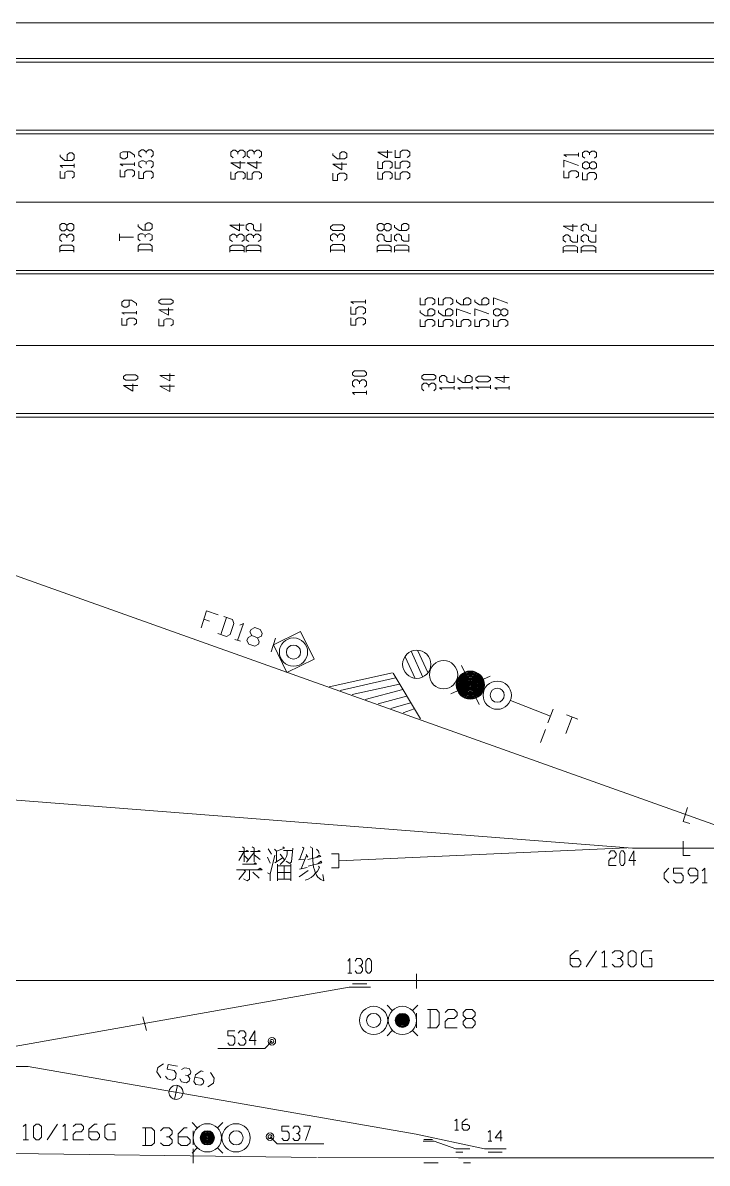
# Model space of a CAD drawing. Header units: millimetres. Extents: x 18 to 1853, y 466 to 763.
# Drawn here: x 1130.8 to 1226.2, y 604.2 to 763.2 of the extents above; entities that cross this region are included whole.
import ezdxf

# ---------------------------------------------------------------- set-up
doc = ezdxf.new("R2010")
doc.units = ezdxf.units.MM
doc.header["$MEASUREMENT"] = 0
doc.layers.add('1', color=7, linetype='Continuous')

msp = doc.modelspace()

# ---------------------------------------------------------------- linework, layer by layer
at = {"color": 255, "linetype": 'Continuous', "lineweight": 0}
msp.add_line((1852.6, 763.16), (18.35, 763.16), dxfattribs=at)
for points in [[(1136.99, 743.98), (1136.99, 744.76), (1137.31, 745.02), (1137.67, 745.02), (1137.98, 744.76), (1137.98, 744.24), (1137.67, 743.98), (1136.68, 743.98), (1136.01, 744.5), (1136.01, 744.76)], [(1146.4, 744.45), (1146.4, 744.71), (1145.72, 745.18), (1144.74, 745.18), (1144.37, 744.97), (1144.37, 744.45), (1144.74, 744.19), (1145.05, 744.19), (1145.41, 744.45), (1145.41, 745.18)], [(1147.34, 744.45), (1146.97, 744.71), (1146.97, 745.18), (1147.34, 745.44), (1147.65, 745.44), (1148.01, 745.18), (1148.01, 744.97)], [(1148.01, 745.18), (1148.32, 745.44), (1148.69, 745.44), (1149, 745.18), (1149, 744.71), (1148.69, 744.45)], [(1160.12, 744.34), (1159.81, 744.6), (1159.81, 745.12), (1160.12, 745.38), (1160.43, 745.38), (1160.8, 745.12), (1160.8, 744.86)], [(1160.8, 745.12), (1161.11, 745.38), (1161.47, 745.38), (1161.78, 745.12), (1161.78, 744.6), (1161.47, 744.34)], [(1162.41, 744.34), (1162.1, 744.6), (1162.1, 745.12), (1162.41, 745.38), (1162.77, 745.38), (1163.08, 745.12), (1163.08, 744.86)], [(1163.08, 745.12), (1163.45, 745.38), (1163.76, 745.38), (1164.07, 745.12), (1164.07, 744.6), (1163.76, 744.34)], [(1174.98, 744.19), (1174.98, 744.92), (1175.3, 745.18), (1175.66, 745.18), (1175.97, 744.92), (1175.97, 744.45), (1175.66, 744.19), (1174.67, 744.19), (1174, 744.71), (1174, 744.92)], [(1181.64, 745.38), (1181.64, 744.34), (1180.29, 745.12), (1182.31, 745.12)], [(1184.39, 744.4), (1184.76, 744.66), (1184.76, 745.12), (1184.39, 745.38), (1183.72, 745.38), (1183.4, 745.12), (1183.4, 744.4), (1182.73, 744.4), (1182.73, 745.38)], [(1206.58, 744.5), (1206.22, 744.76), (1208.25, 744.76)], [(1208.25, 744.5), (1208.25, 745.02)], [(1209.13, 744.29), (1208.82, 744.5), (1208.82, 745.02), (1209.13, 745.28), (1209.49, 745.28), (1209.81, 745.02), (1209.81, 744.76)], [(1209.81, 745.02), (1210.12, 745.28), (1210.48, 745.28), (1210.79, 745.02), (1210.79, 744.5), (1210.48, 744.29)], [(1136.32, 742.99), (1136.01, 743.25), (1137.98, 743.25)], [(1137.67, 741.49), (1137.98, 741.75), (1137.98, 742.27), (1137.67, 742.47), (1136.99, 742.47), (1136.68, 742.27), (1136.68, 741.49), (1136.01, 741.49), (1136.01, 742.47)], [(1137.98, 742.99), (1137.98, 743.51)], [(1144.74, 743.2), (1144.37, 743.46), (1146.4, 743.46)], [(1146.09, 741.69), (1146.4, 741.95), (1146.4, 742.42), (1146.09, 742.68), (1145.41, 742.68), (1145.05, 742.42), (1145.05, 741.69), (1144.37, 741.69), (1144.37, 742.68)], [(1146.4, 743.2), (1146.4, 743.67)], [(1147.34, 742.94), (1146.97, 743.2), (1146.97, 743.72), (1147.34, 743.93), (1147.65, 743.93), (1148.01, 743.72), (1148.01, 743.46)], [(1148.69, 741.43), (1149, 741.69), (1149, 742.21), (1148.69, 742.47), (1148.01, 742.47), (1147.65, 742.21), (1147.65, 741.43), (1146.97, 741.43), (1146.97, 742.47)], [(1148.01, 743.72), (1148.32, 743.93), (1148.69, 743.93), (1149, 743.72), (1149, 743.2), (1148.69, 742.94)], [(1161.11, 743.88), (1161.11, 742.84), (1159.81, 743.62), (1161.78, 743.62)], [(1163.45, 743.88), (1163.45, 742.84), (1162.1, 743.62), (1164.07, 743.62)], [(1175.3, 743.67), (1175.3, 742.68), (1174, 743.46), (1175.97, 743.46)], [(1181.95, 742.84), (1182.31, 743.1), (1182.31, 743.62), (1181.95, 743.88), (1181.27, 743.88), (1180.96, 743.62), (1180.96, 742.84), (1180.29, 742.84), (1180.29, 743.88)], [(1184.39, 742.89), (1184.76, 743.15), (1184.76, 743.62), (1184.39, 743.88), (1183.72, 743.88), (1183.4, 743.62), (1183.4, 742.89), (1182.73, 742.89), (1182.73, 743.88)], [(1206.22, 743.04), (1206.22, 744.03), (1208.25, 743.25)], [(1207.88, 741.54), (1208.25, 741.8), (1208.25, 742.27), (1207.88, 742.53), (1207.26, 742.53), (1206.9, 742.27), (1206.9, 741.54), (1206.22, 741.54), (1206.22, 742.53)], [(1210.79, 743.04), (1210.48, 742.79), (1210.12, 742.79), (1209.81, 743.04), (1209.81, 743.51), (1209.49, 743.77), (1209.13, 743.77), (1208.82, 743.51), (1208.82, 743.04), (1209.13, 742.79), (1209.49, 742.79), (1209.81, 743.04)], [(1209.81, 743.51), (1210.12, 743.77), (1210.48, 743.77), (1210.79, 743.51), (1210.79, 743.04)], [(1161.47, 741.38), (1161.78, 741.59), (1161.78, 742.11), (1161.47, 742.37), (1160.8, 742.37), (1160.43, 742.11), (1160.43, 741.38), (1159.81, 741.38), (1159.81, 742.37)], [(1163.76, 741.38), (1164.07, 741.59), (1164.07, 742.11), (1163.76, 742.37), (1163.08, 742.37), (1162.77, 742.11), (1162.77, 741.38), (1162.1, 741.38), (1162.1, 742.37)], [(1175.66, 741.17), (1175.97, 741.43), (1175.97, 741.95), (1175.66, 742.21), (1174.98, 742.21), (1174.67, 741.95), (1174.67, 741.17), (1174, 741.17), (1174, 742.21)], [(1181.95, 741.38), (1182.31, 741.59), (1182.31, 742.11), (1181.95, 742.37), (1181.27, 742.37), (1180.96, 742.11), (1180.96, 741.38), (1180.29, 741.38), (1180.29, 742.37)], [(1184.39, 741.38), (1184.76, 741.64), (1184.76, 742.11), (1184.39, 742.37), (1183.72, 742.37), (1183.4, 742.11), (1183.4, 741.38), (1182.73, 741.38), (1182.73, 742.37)], [(1210.48, 741.28), (1210.79, 741.54), (1210.79, 742.01), (1210.48, 742.27), (1209.81, 742.27), (1209.49, 742.01), (1209.49, 741.28), (1208.82, 741.28), (1208.82, 742.27)], [(65.33, 738.16), (1837.58, 738.16), (65.33, 738.16)], [(1137.93, 734.42), (1137.62, 734.16), (1137.31, 734.16), (1136.94, 734.42), (1136.94, 734.94), (1136.63, 735.2), (1136.27, 735.2), (1135.95, 734.94), (1135.95, 734.42), (1136.27, 734.16), (1136.63, 734.16), (1136.94, 734.42)], [(1136.94, 734.94), (1137.31, 735.2), (1137.62, 735.2), (1137.93, 734.94), (1137.93, 734.42)], [(1147.86, 734.26), (1147.86, 735.04), (1148.22, 735.25), (1148.53, 735.25), (1148.84, 735.04), (1148.84, 734.52), (1148.53, 734.26), (1147.54, 734.26), (1146.87, 734.78), (1146.87, 735.04)], [(1161, 735.2), (1161, 734.16), (1159.65, 734.94), (1161.68, 734.94)], [(1162.3, 734.16), (1161.94, 734.42), (1161.94, 734.94), (1162.3, 735.2), (1162.62, 735.2), (1162.98, 734.94), (1162.98, 734.42), (1163.29, 734.16), (1163.97, 734.16), (1163.97, 735.2)], [(1175.66, 734.47), (1175.35, 734.21), (1174, 734.21), (1173.69, 734.47), (1173.69, 734.73), (1174, 734.99), (1175.35, 734.99), (1175.66, 734.73), (1175.66, 734.47)], [(1182.16, 734.42), (1181.85, 734.16), (1181.48, 734.16), (1181.17, 734.42), (1181.17, 734.94), (1180.86, 735.2), (1180.49, 735.2), (1180.18, 734.94), (1180.18, 734.42), (1180.49, 734.16), (1180.86, 734.16), (1181.17, 734.42)], [(1181.17, 734.94), (1181.48, 735.2), (1181.85, 735.2), (1182.16, 734.94), (1182.16, 734.42)], [(1183.61, 734.21), (1183.61, 734.94), (1183.92, 735.2), (1184.29, 735.2), (1184.6, 734.94), (1184.6, 734.47), (1184.29, 734.21), (1183.25, 734.21), (1182.62, 734.68), (1182.62, 734.94)], [(1207.47, 735.09), (1207.47, 734.11), (1206.12, 734.83), (1208.14, 734.83)], [(1209.03, 734.11), (1208.66, 734.31), (1208.66, 734.83), (1209.03, 735.09), (1209.34, 735.09), (1209.65, 734.83), (1209.65, 734.31), (1210.01, 734.11), (1210.69, 734.11), (1210.69, 735.09)], [(1136.27, 732.65), (1135.95, 732.91), (1135.95, 733.43), (1136.27, 733.69), (1136.63, 733.69), (1136.94, 733.43), (1136.94, 733.17)], [(1136.94, 733.43), (1137.31, 733.69), (1137.62, 733.69), (1137.93, 733.43), (1137.93, 732.91), (1137.62, 732.65)], [(1144.27, 732.75), (1144.27, 733.74)], [(1144.27, 733.27), (1146.24, 733.27)], [(1147.18, 732.75), (1146.87, 733.01), (1146.87, 733.53), (1147.18, 733.74), (1147.54, 733.74), (1147.86, 733.53), (1147.86, 733.27)], [(1147.86, 733.53), (1148.22, 733.74), (1148.53, 733.74), (1148.84, 733.53), (1148.84, 733.01), (1148.53, 732.75)], [(1160.02, 732.65), (1159.65, 732.91), (1159.65, 733.43), (1160.02, 733.69), (1160.33, 733.69), (1160.64, 733.43), (1160.64, 733.17)], [(1160.64, 733.43), (1161, 733.69), (1161.32, 733.69), (1161.68, 733.43), (1161.68, 732.91), (1161.32, 732.65)], [(1162.3, 732.65), (1161.94, 732.91), (1161.94, 733.43), (1162.3, 733.69), (1162.62, 733.69), (1162.98, 733.43), (1162.98, 733.17)], [(1162.98, 733.43), (1163.29, 733.69), (1163.6, 733.69), (1163.97, 733.43), (1163.97, 732.91), (1163.6, 732.65)], [(1174, 732.7), (1173.69, 732.96), (1173.69, 733.48), (1174, 733.74), (1174.31, 733.74), (1174.67, 733.48), (1174.67, 733.22)], [(1174.67, 733.48), (1174.98, 733.74), (1175.35, 733.74), (1175.66, 733.48), (1175.66, 732.96), (1175.35, 732.7)], [(1180.49, 732.65), (1180.18, 732.91), (1180.18, 733.43), (1180.49, 733.69), (1180.86, 733.69), (1181.17, 733.43), (1181.17, 732.91), (1181.48, 732.65), (1182.16, 732.65), (1182.16, 733.69)], [(1182.94, 732.7), (1182.62, 732.96), (1182.62, 733.43), (1182.94, 733.69), (1183.25, 733.69), (1183.61, 733.43), (1183.61, 732.96), (1183.92, 732.7), (1184.6, 732.7), (1184.6, 733.69)], [(1206.48, 732.6), (1206.12, 732.86), (1206.12, 733.33), (1206.48, 733.59), (1206.79, 733.59), (1207.1, 733.33), (1207.1, 732.86), (1207.47, 732.6), (1208.14, 732.6), (1208.14, 733.59)], [(1209.03, 732.6), (1208.66, 732.86), (1208.66, 733.33), (1209.03, 733.59), (1209.34, 733.59), (1209.65, 733.33), (1209.65, 732.86), (1210.01, 732.6), (1210.69, 732.6), (1210.69, 733.59)], [(1137.93, 731.2), (1137.93, 731.92), (1137.62, 732.18), (1136.27, 732.18), (1135.95, 731.92), (1135.95, 731.2)], [(1135.95, 731.4), (1137.93, 731.4)], [(1148.84, 731.25), (1148.84, 732.03), (1148.53, 732.29), (1147.18, 732.29), (1146.87, 732.03), (1146.87, 731.25)], [(1146.87, 731.51), (1148.84, 731.51)], [(1161.68, 731.2), (1161.68, 731.92), (1161.32, 732.18), (1160.02, 732.18), (1159.65, 731.92), (1159.65, 731.2)], [(1159.65, 731.4), (1161.68, 731.4)], [(1163.97, 731.2), (1163.97, 731.92), (1163.6, 732.18), (1162.3, 732.18), (1161.94, 731.92), (1161.94, 731.2)], [(1161.94, 731.4), (1163.97, 731.4)], [(1175.66, 731.2), (1175.66, 731.97), (1175.35, 732.23), (1174, 732.23), (1173.69, 731.97), (1173.69, 731.2)], [(1173.69, 731.46), (1175.66, 731.46)], [(1182.16, 731.2), (1182.16, 731.92), (1181.85, 732.18), (1180.49, 732.18), (1180.18, 731.92), (1180.18, 731.2)], [(1180.18, 731.4), (1182.16, 731.4)], [(1184.6, 731.2), (1184.6, 731.97), (1184.29, 732.18), (1182.94, 732.18), (1182.62, 731.97), (1182.62, 731.2)], [(1182.62, 731.46), (1184.6, 731.46)], [(1208.14, 731.09), (1208.14, 731.87), (1207.78, 732.08), (1206.48, 732.08), (1206.12, 731.87), (1206.12, 731.09)], [(1206.12, 731.35), (1208.14, 731.35)], [(1210.69, 731.09), (1210.69, 731.82), (1210.33, 732.08), (1209.03, 732.08), (1208.66, 731.82), (1208.66, 731.09)], [(1208.66, 731.35), (1210.69, 731.35)], [(1146.66, 723.76), (1146.66, 724.02), (1145.98, 724.49), (1144.95, 724.49), (1144.63, 724.23), (1144.63, 723.76), (1144.95, 723.5), (1145.31, 723.5), (1145.62, 723.76), (1145.62, 724.49)], [(1151.75, 724.18), (1151.44, 723.92), (1150.09, 723.92), (1149.78, 724.18), (1149.78, 724.39), (1150.09, 724.65), (1151.44, 724.65), (1151.75, 724.39), (1151.75, 724.18)], [(1151.13, 723.4), (1151.13, 722.41), (1149.78, 723.14), (1151.75, 723.14)], [(1176.91, 724.02), (1176.54, 724.28), (1178.57, 724.28)], [(1178.21, 722.52), (1178.57, 722.78), (1178.57, 723.3), (1178.21, 723.56), (1177.58, 723.56), (1177.22, 723.3), (1177.22, 722.52), (1176.54, 722.52), (1176.54, 723.56)], [(1178.57, 724.02), (1178.57, 724.54)], [(1187.87, 723.82), (1188.24, 724.08), (1188.24, 724.54), (1187.87, 724.8), (1187.25, 724.8), (1186.89, 724.54), (1186.89, 723.82), (1186.21, 723.82), (1186.21, 724.8)], [(1190.42, 723.82), (1190.73, 724.08), (1190.73, 724.54), (1190.42, 724.8), (1189.75, 724.8), (1189.38, 724.54), (1189.38, 723.82), (1188.76, 723.82), (1188.76, 724.8)], [(1192.24, 723.82), (1192.24, 724.54), (1192.6, 724.8), (1192.92, 724.8), (1193.28, 724.54), (1193.28, 724.08), (1192.92, 723.82), (1191.93, 723.82), (1191.25, 724.28), (1191.25, 724.54)], [(1194.79, 723.82), (1194.79, 724.54), (1195.1, 724.8), (1195.46, 724.8), (1195.77, 724.54), (1195.77, 724.08), (1195.46, 723.82), (1194.47, 723.82), (1193.8, 724.28), (1193.8, 724.54)], [(1196.4, 723.82), (1196.4, 724.8), (1198.42, 724.08)], [(1144.95, 722.52), (1144.63, 722.72), (1146.66, 722.72)], [(1146.3, 721.01), (1146.66, 721.27), (1146.66, 721.74), (1146.3, 722), (1145.62, 722), (1145.31, 721.74), (1145.31, 721.01), (1144.63, 721.01), (1144.63, 722)], [(1146.66, 722.52), (1146.66, 722.98)], [(1151.44, 720.9), (1151.75, 721.16), (1151.75, 721.68), (1151.44, 721.89), (1150.77, 721.89), (1150.45, 721.68), (1150.45, 720.9), (1149.78, 720.9), (1149.78, 721.89)], [(1178.21, 721.01), (1178.57, 721.27), (1178.57, 721.79), (1178.21, 722.05), (1177.58, 722.05), (1177.22, 721.79), (1177.22, 721.01), (1176.54, 721.01), (1176.54, 722.05)], [(1187.25, 722.31), (1187.25, 723.04), (1187.56, 723.3), (1187.87, 723.3), (1188.24, 723.04), (1188.24, 722.57), (1187.87, 722.31), (1186.89, 722.31), (1186.21, 722.78), (1186.21, 723.04)], [(1187.87, 720.8), (1188.24, 721.06), (1188.24, 721.53), (1187.87, 721.79), (1187.25, 721.79), (1186.89, 721.53), (1186.89, 720.8), (1186.21, 720.8), (1186.21, 721.79)], [(1189.75, 722.31), (1189.75, 723.04), (1190.06, 723.3), (1190.42, 723.3), (1190.73, 723.04), (1190.73, 722.57), (1190.42, 722.31), (1189.38, 722.31), (1188.76, 722.78), (1188.76, 723.04)], [(1190.42, 720.8), (1190.73, 721.06), (1190.73, 721.53), (1190.42, 721.79), (1189.75, 721.79), (1189.38, 721.53), (1189.38, 720.8), (1188.76, 720.8), (1188.76, 721.79)], [(1191.25, 722.31), (1191.25, 723.3), (1193.28, 722.57)], [(1192.92, 720.8), (1193.28, 721.06), (1193.28, 721.53), (1192.92, 721.79), (1192.24, 721.79), (1191.93, 721.53), (1191.93, 720.8), (1191.25, 720.8), (1191.25, 721.79)], [(1193.8, 722.31), (1193.8, 723.3), (1195.77, 722.57)], [(1195.46, 720.8), (1195.77, 721.06), (1195.77, 721.53), (1195.46, 721.79), (1194.79, 721.79), (1194.47, 721.53), (1194.47, 720.8), (1193.8, 720.8), (1193.8, 721.79)], [(1198.42, 722.57), (1198.06, 722.31), (1197.75, 722.31), (1197.44, 722.57), (1197.44, 723.04), (1197.07, 723.3), (1196.76, 723.3), (1196.4, 723.04), (1196.4, 722.57), (1196.76, 722.31), (1197.07, 722.31), (1197.44, 722.57)], [(1198.06, 720.8), (1198.42, 721.06), (1198.42, 721.53), (1198.06, 721.79), (1197.44, 721.79), (1197.07, 721.53), (1197.07, 720.8), (1196.4, 720.8), (1196.4, 721.79)], [(1197.44, 723.04), (1197.75, 723.3), (1198.06, 723.3), (1198.42, 723.04), (1198.42, 722.57)], [(65.33, 718.15), (1837.58, 718.15), (65.33, 718.15)], [(1146.82, 713.58), (1146.5, 713.32), (1145.15, 713.32), (1144.84, 713.58), (1144.84, 713.84), (1145.15, 714.1), (1146.5, 714.1), (1146.82, 713.84), (1146.82, 713.58)], [(1151.29, 714.25), (1151.29, 713.26), (1149.93, 713.99), (1151.96, 713.99)], [(1178.73, 714.1), (1178.42, 713.89), (1177.06, 713.89), (1176.75, 714.1), (1176.75, 714.36), (1177.06, 714.62), (1178.42, 714.62), (1178.73, 714.36), (1178.73, 714.1)], [(1188.39, 713.63), (1188.08, 713.37), (1186.73, 713.37), (1186.42, 713.63), (1186.42, 713.89), (1186.73, 714.15), (1188.08, 714.15), (1188.39, 713.89), (1188.39, 713.63)], [(1189.23, 713.01), (1188.91, 713.26), (1188.91, 713.73), (1189.23, 713.99), (1189.59, 713.99), (1189.9, 713.73), (1189.9, 713.26), (1190.26, 713.01), (1190.94, 713.01), (1190.94, 713.99)], [(1192.45, 713.01), (1192.45, 713.73), (1192.76, 713.99), (1193.12, 713.99), (1193.44, 713.73), (1193.44, 713.26), (1193.12, 713.01), (1192.14, 713.01), (1191.46, 713.52), (1191.46, 713.73)], [(1195.98, 713.37), (1195.62, 713.11), (1194.32, 713.11), (1193.95, 713.37), (1193.95, 713.63), (1194.32, 713.89), (1195.62, 713.89), (1195.98, 713.63), (1195.98, 713.37)], [(1197.9, 713.99), (1197.9, 713.01), (1196.61, 713.73), (1198.58, 713.73)], [(1146.14, 712.85), (1146.14, 711.81), (1144.84, 712.59), (1146.82, 712.59)], [(1151.29, 712.75), (1151.29, 711.76), (1149.93, 712.49), (1151.96, 712.49)], [(1177.06, 712.38), (1176.75, 712.64), (1176.75, 713.11), (1177.06, 713.37), (1177.43, 713.37), (1177.74, 713.11), (1177.74, 712.85)], [(1177.74, 713.11), (1178.05, 713.37), (1178.42, 713.37), (1178.73, 713.11), (1178.73, 712.64), (1178.42, 712.38)], [(1186.73, 711.86), (1186.42, 712.12), (1186.42, 712.64), (1186.73, 712.9), (1187.09, 712.9), (1187.41, 712.64), (1187.41, 712.38)], [(1187.41, 712.64), (1187.77, 712.9), (1188.08, 712.9), (1188.39, 712.64), (1188.39, 712.12), (1188.08, 711.86)], [(1189.23, 712.02), (1188.91, 712.28), (1190.94, 712.28)], [(1190.94, 712.02), (1190.94, 712.49)], [(1191.77, 712.02), (1191.46, 712.28), (1193.44, 712.28)], [(1193.44, 712.02), (1193.44, 712.49)], [(1194.32, 712.12), (1193.95, 712.38), (1195.98, 712.38)], [(1195.98, 712.12), (1195.98, 712.64)], [(1196.92, 712.02), (1196.61, 712.28), (1198.58, 712.28)], [(1198.58, 712.02), (1198.58, 712.49)], [(1177.06, 711.34), (1176.75, 711.6), (1178.73, 711.6)], [(1178.73, 711.34), (1178.73, 711.86)], [(1119.69, 689.67), (1290.16, 628.91)], [(1155.65, 678.81), (1156.43, 681.2), (1158.04, 680.63)], [(1156.02, 680), (1156.85, 679.74)], [(1157.99, 678.03), (1159.19, 677.61), (1159.71, 677.87), (1160.22, 679.43), (1160.02, 679.95), (1158.82, 680.37)], [(1159.19, 680.26), (1158.41, 677.87)], [(1161.06, 679.17), (1161.58, 679.43), (1160.74, 677.04)], [(1162.3, 676.52), (1162.04, 677.04), (1162.2, 677.46), (1162.72, 677.72), (1163.5, 677.4), (1164.07, 677.66), (1164.17, 678.08), (1163.91, 678.6), (1163.14, 678.86), (1162.62, 678.6), (1162.46, 678.24), (1162.72, 677.72)], [(1163.5, 677.4), (1163.76, 676.88), (1163.66, 676.52), (1163.14, 676.26), (1162.3, 676.52)], [(1166.05, 677.35), (1165.42, 675.48)], [(1165.73, 676.42), (1169.53, 678.29)], [(1169.53, 678.29), (1171.4, 674.44)], [(1160.38, 677.2), (1161.16, 676.94)], [(1167.6, 672.57), (1165.73, 676.42)], [(1165.42, 675.48), (1165.42, 675.48)], [(1171.4, 674.44), (1167.6, 672.57)], [(1182.36, 672.52), (1173.53, 670.6)], [(1192.37, 672.69), (1191.95, 673.58)], [(1182.78, 671.84), (1175.04, 670.08)], [(1183.3, 670.96), (1176.7, 669.5)], [(1182.42, 672.47), (1186.26, 666.13)], [(1195.02, 671.66), (1195.95, 672.07)], [(1183.77, 670.23), (1178.52, 668.83)], [(1190.45, 669.63), (1191.38, 670.04)], [(1184.29, 669.3), (1180.34, 668.21)], [(1184.86, 668.36), (1182.11, 667.58)], [(1194.4, 668.12), (1193.98, 669)], [(1204.37, 666.51), (1198.81, 668.69)], [(1185.38, 667.53), (1183.82, 666.96)], [(1204.74, 667.45), (1204.01, 665.57)], [(1207.39, 666.41), (1206.5, 664.07)], [(1206.61, 666.67), (1208.17, 666.09)], [(1215.78, 648.09), (991.06, 665.61)], [(1203.65, 664.64), (1202.97, 662.82)], [(1202.97, 662.82), (1202.97, 662.82)], [(1223.47, 653.76), (1222.85, 651.83)], [(1222.85, 651.83), (1223.79, 651.52)], [(1222.85, 649.08), (1222.85, 647.05)], [(1160.9, 647.62), (1162.25, 647.62), (1162.1, 647.78), (1161.84, 647.62)], [(1161.68, 647.62), (1160.9, 646.38)], [(1161.42, 648.3), (1161.68, 648.09), (1161.68, 646.17)], [(1163.08, 647.47), (1161.99, 646.12)], [(1162.56, 647.62), (1163.91, 647.62), (1163.71, 647.78), (1163.5, 647.62)], [(1162.77, 648.3), (1163.08, 648.09), (1163.08, 646.17)], [(1163.08, 647.16), (1163.91, 646.53)], [(1165.01, 647.99), (1165.47, 647.26)], [(1165.27, 644.45), (1165.94, 647.1)], [(1165.89, 647.94), (1166.15, 647.68), (1166.15, 646.22)], [(1167.03, 648.3), (1167.29, 648.09), (1166.15, 647.68)], [(1166.67, 645.81), (1166.93, 646.07), (1167.19, 646.32), (1167.4, 646.58), (1167.55, 646.95), (1167.66, 647.26), (1167.66, 647.78)], [(1167.29, 646.48), (1166.67, 647.26)], [(1167.14, 647.78), (1168.44, 647.78)], [(1168.44, 648.09), (1168.28, 646.17), (1168.02, 645.96), (1167.5, 646.27)], [(1169.79, 648.25), (1170, 648.09), (1169.37, 646.48)], [(1170.31, 647.21), (1170.52, 646.84)], [(1170.52, 646.53), (1172.33, 646.95), (1172.13, 647.1), (1171.81, 646.84)], [(1170.83, 647.31), (1170.83, 647.31)], [(1170.88, 648.3), (1171.19, 648.09), (1171.19, 646.95), (1171.29, 645.86), (1171.35, 645.44), (1171.45, 645.08), (1171.55, 644.77), (1171.76, 644.35), (1171.92, 644.04), (1172.33, 643.73), (1172.75, 643.52), (1172.65, 644.4)], [(1171.76, 647.94), (1172.02, 647.68), (1172.13, 647.36)], [(1173.84, 647.31), (1174.88, 647.31)], [(1174.88, 646.32), (1215, 648.14)], [(1174.88, 647.31), (1174.88, 645.34)], [(1212.51, 647.36), (1212.77, 647.73), (1213.24, 647.73), (1213.5, 647.36), (1213.5, 647.05), (1213.24, 646.69), (1212.77, 646.69), (1212.51, 646.38), (1212.51, 645.7), (1213.5, 645.7)], [(1214.22, 645.7), (1214.02, 646.07), (1214.02, 647.36), (1214.22, 647.73), (1214.48, 647.73), (1214.74, 647.36), (1214.74, 646.07), (1214.48, 645.7), (1214.22, 645.7)], [(1216.25, 646.38), (1215.26, 646.38), (1215.99, 647.73), (1215.99, 645.7)], [(1236.26, 648.09), (1215.78, 648.09)], [(1161.42, 645.86), (1163.4, 645.86), (1163.19, 646.07), (1163.03, 645.86)], [(1161.68, 647.05), (1162.25, 646.48)], [(1164.9, 646.84), (1165.27, 646.01)], [(1165.94, 646.07), (1167.09, 646.79)], [(1166.31, 645.86), (1166.31, 643.52)], [(1166.31, 645.65), (1168.18, 645.65)], [(1167.24, 645.65), (1167.24, 643.78)], [(1168.18, 645.86), (1168.18, 643.52)], [(1169.22, 646.48), (1170.15, 646.53)], [(1170.36, 647.05), (1169.63, 645.23)], [(1172.02, 645.6), (1172.18, 645.39), (1171.87, 644.87), (1171.61, 644.61), (1171.35, 644.3), (1170.98, 643.99), (1170.57, 643.78), (1170.15, 643.62)], [(1170.57, 645.6), (1172.49, 646.07), (1172.33, 646.27), (1171.92, 645.91)], [(1222.85, 647.05), (1223.84, 647.05)], [(1160.59, 645.08), (1164.17, 645.08), (1163.91, 645.29), (1163.55, 645.08)], [(1161.58, 645.08), (1161.84, 644.87), (1160.9, 643.73)], [(1162.41, 645.08), (1162.41, 643.78), (1162.1, 643.52), (1161.58, 643.83)], [(1162.88, 644.77), (1163.76, 643.93)], [(1165.27, 643.52), (1165.27, 644.45), (1164.9, 644.66)], [(1166.31, 644.71), (1168.18, 644.71)], [(1169.32, 644.09), (1170.57, 644.97)], [(1169.37, 645.18), (1170.46, 645.39)], [(1174.88, 645.34), (1173.84, 645.34)], [(1220.88, 645.29), (1220.2, 644.61), (1220.2, 643.93), (1220.88, 643.26)], [(1221.5, 643.62), (1221.86, 643.26), (1222.54, 643.26), (1222.85, 643.62), (1222.85, 644.25), (1222.54, 644.61), (1221.5, 644.61), (1221.5, 645.29), (1222.85, 645.29)], [(1223.84, 643.26), (1224.2, 643.26), (1224.88, 643.93), (1224.88, 644.92), (1224.51, 645.29), (1223.84, 645.29), (1223.53, 644.92), (1223.53, 644.61), (1223.84, 644.25), (1224.88, 644.25)], [(1225.5, 644.92), (1225.87, 645.29), (1225.87, 643.26)], [(1166.31, 643.78), (1168.18, 643.78)], [(1225.5, 643.26), (1226.18, 643.26)], [(1207.1, 632.71), (1208.25, 632.71), (1208.61, 632.29), (1208.61, 631.93), (1208.25, 631.56), (1207.47, 631.56), (1207.1, 631.93), (1207.1, 633.07), (1207.83, 633.8), (1208.25, 633.8)], [(1209.34, 631.56), (1210.79, 633.8)], [(1211.52, 633.44), (1211.89, 633.8), (1211.89, 631.56)], [(1212.98, 633.44), (1213.34, 633.8), (1214.07, 633.8), (1214.43, 633.44), (1214.43, 633.07), (1214.07, 632.71), (1213.7, 632.71)], [(1215.58, 631.56), (1215.21, 631.93), (1215.21, 633.44), (1215.58, 633.8), (1215.94, 633.8), (1216.3, 633.44), (1216.3, 631.93), (1215.94, 631.56), (1215.58, 631.56)], [(1218.12, 632.71), (1218.49, 632.71), (1218.49, 631.56), (1217.39, 631.56), (1217.03, 631.93), (1217.03, 633.44), (1217.39, 633.8), (1218.49, 633.8)], [(1176.13, 632.34), (1176.39, 632.71), (1176.39, 630.68)], [(1177.12, 632.34), (1177.38, 632.71), (1177.9, 632.71), (1178.16, 632.34), (1178.16, 632.03), (1177.9, 631.67), (1177.64, 631.67)], [(1177.9, 631.67), (1178.16, 631.36), (1178.16, 630.99), (1177.9, 630.68), (1177.38, 630.68), (1177.12, 630.99)], [(1178.88, 630.68), (1178.62, 630.99), (1178.62, 632.34), (1178.88, 632.71), (1179.14, 632.71), (1179.4, 632.34), (1179.4, 630.99), (1179.14, 630.68), (1178.88, 630.68)], [(1211.52, 631.56), (1212.25, 631.56)], [(1214.07, 632.71), (1214.43, 632.29), (1214.43, 631.93), (1214.07, 631.56), (1213.34, 631.56), (1212.98, 631.93)], [(1074.32, 629.64), (1179.14, 629.64)], [(1176.13, 630.68), (1176.65, 630.68)], [(1179.14, 629.64), (1249.72, 629.64)], [(1185.69, 630.58), (1185.69, 630.58)], [(1185.69, 628.55), (1185.69, 630.58)], [(1119.32, 618.62), (1176.28, 628.71)], [(1176.28, 628.71), (1179.25, 628.71)], [(1181.59, 626.21), (1182.31, 625.48)], [(1185.85, 626.21), (1185.12, 625.48)], [(1185.69, 625.07), (1185.69, 625.07)], [(1185.69, 623.04), (1185.69, 625.07)], [(1187.2, 623.04), (1188.45, 623.04), (1188.86, 623.51), (1188.86, 625.17), (1188.45, 625.59), (1187.2, 625.59)], [(1187.61, 625.59), (1187.61, 623.04)], [(1189.69, 625.17), (1190.11, 625.59), (1190.94, 625.59), (1191.36, 625.17), (1191.36, 624.76), (1190.94, 624.34), (1190.11, 624.34), (1189.69, 623.92), (1189.69, 623.04), (1191.36, 623.04)], [(1192.6, 623.04), (1192.19, 623.51), (1192.19, 623.92), (1192.6, 624.34), (1193.44, 624.34), (1193.85, 624.76), (1193.85, 625.17), (1193.44, 625.59), (1192.6, 625.59), (1192.19, 625.17), (1192.19, 624.76), (1192.6, 624.34)], [(1147.54, 624.6), (1148.06, 622.68)], [(1193.44, 624.34), (1193.85, 623.92), (1193.85, 623.51), (1193.44, 623.04), (1192.6, 623.04)], [(1159.39, 620.96), (1159.6, 620.65), (1160.12, 620.65), (1160.38, 620.96), (1160.38, 621.64), (1160.12, 621.95), (1159.39, 621.95), (1159.39, 622.63), (1160.38, 622.63)], [(1160.85, 622.31), (1161.11, 622.63), (1161.63, 622.63), (1161.89, 622.31), (1161.89, 621.95), (1161.63, 621.64), (1161.37, 621.64)], [(1161.63, 621.64), (1161.89, 621.27), (1161.89, 620.96), (1161.63, 620.65), (1161.11, 620.65), (1160.85, 620.96)], [(1163.34, 621.27), (1162.36, 621.27), (1163.14, 622.63), (1163.14, 620.65)], [(1182.31, 622.68), (1181.59, 621.95)], [(1185.12, 622.68), (1185.85, 621.95)], [(1164.54, 620.18), (1157.99, 620.18)], [(1165.53, 621.17), (1164.54, 620.18)], [(1117.82, 617.64), (1131.54, 617.64)], [(1131.54, 617.64), (1131.54, 617.64)], [(1185.64, 608.23), (1131.54, 617.64)], [(1150.4, 618.05), (1149.62, 617.53), (1149.47, 616.91), (1150.04, 616.08)], [(1150.71, 616.29), (1150.97, 615.92), (1151.65, 615.77), (1152.07, 616.03), (1152.17, 616.7), (1151.91, 617.12), (1150.92, 617.27), (1151.08, 617.95), (1152.38, 617.69)], [(1152.95, 617.22), (1153.36, 617.48), (1153.99, 617.38), (1154.25, 616.96), (1154.2, 616.65), (1153.83, 616.39), (1153.47, 616.44)], [(1154.77, 616.18), (1155.76, 615.97), (1156.02, 615.61), (1155.96, 615.3), (1155.6, 615.04), (1154.92, 615.14), (1154.66, 615.56), (1154.87, 616.49), (1155.65, 617.06), (1155.96, 616.96)], [(1153.83, 616.39), (1154.09, 615.97), (1153.99, 615.66), (1153.62, 615.4), (1152.95, 615.51), (1152.69, 615.92)], [(1156.95, 616.8), (1157.47, 616.03), (1157.37, 615.35), (1156.59, 614.83)], [(1152.38, 615.04), (1151.96, 613.06)], [(1130.86, 609.27), (1131.22, 609.63), (1131.22, 607.45)], [(1132.68, 607.45), (1132.32, 607.81), (1132.32, 609.27), (1132.68, 609.63), (1133.04, 609.63), (1133.41, 609.27), (1133.41, 607.81), (1133.04, 607.45), (1132.68, 607.45)], [(1134.19, 607.45), (1135.64, 609.63)], [(1136.37, 609.27), (1136.73, 609.63), (1136.73, 607.45)], [(1137.82, 609.27), (1138.19, 609.63), (1138.92, 609.63), (1139.28, 609.27), (1139.28, 608.9), (1138.92, 608.54), (1138.19, 608.54), (1137.82, 608.18), (1137.82, 607.45), (1139.28, 607.45)], [(1140.01, 608.54), (1141.15, 608.54), (1141.51, 608.18), (1141.51, 607.81), (1141.15, 607.45), (1140.37, 607.45), (1140.01, 607.81), (1140.01, 608.9), (1140.79, 609.63), (1141.15, 609.63)], [(1143.33, 608.54), (1143.7, 608.54), (1143.7, 607.45), (1142.61, 607.45), (1142.24, 607.81), (1142.24, 609.27), (1142.61, 609.63), (1143.7, 609.63)], [(1147.49, 606.62), (1148.74, 606.62), (1149.15, 607.03), (1149.15, 608.7), (1148.74, 609.11), (1147.49, 609.11)], [(1147.91, 609.11), (1147.91, 606.62)], [(1149.99, 608.7), (1150.4, 609.11), (1151.23, 609.11), (1151.65, 608.7), (1151.65, 608.28), (1151.23, 607.87), (1150.82, 607.87)], [(1152.48, 607.87), (1153.73, 607.87), (1154.14, 607.45), (1154.14, 607.03), (1153.73, 606.62), (1152.9, 606.62), (1152.48, 607.03), (1152.48, 608.28), (1153.31, 609.11), (1153.73, 609.11)], [(1155.13, 609.11), (1154.4, 609.84)], [(1157.94, 609.11), (1158.67, 609.84)], [(1166.93, 607.66), (1167.19, 607.35), (1167.71, 607.35), (1167.92, 607.66), (1167.92, 608.33), (1167.71, 608.65), (1166.93, 608.65), (1166.93, 609.32), (1167.92, 609.32)], [(1168.44, 609.01), (1168.7, 609.32), (1169.16, 609.32), (1169.42, 609.01), (1169.42, 608.65), (1169.16, 608.33), (1168.96, 608.33)], [(1169.94, 609.32), (1170.93, 609.32), (1170.2, 607.35)], [(1191.04, 610.1), (1191.3, 610.31), (1191.3, 608.8)], [(1192.03, 609.58), (1192.81, 609.58), (1193.07, 609.32), (1193.07, 609.06), (1192.81, 608.8), (1192.29, 608.8), (1192.03, 609.06), (1192.03, 609.84), (1192.55, 610.31), (1192.81, 610.31)], [(1130.86, 607.45), (1131.59, 607.45)], [(1136.37, 607.45), (1137.1, 607.45)], [(1151.23, 607.87), (1151.65, 607.45), (1151.65, 607.03), (1151.23, 606.62), (1150.4, 606.62), (1149.99, 607.03)], [(1154.56, 608.7), (1154.56, 606.72)], [(1165.27, 607.87), (1166.25, 606.88)], [(1169.16, 608.33), (1169.42, 607.97), (1169.42, 607.66), (1169.16, 607.35), (1168.7, 607.35), (1168.44, 607.66)], [(1185.64, 608.23), (1195.15, 606.2)], [(1191.04, 608.8), (1191.56, 608.8)], [(1195.67, 608.49), (1195.93, 608.75), (1195.93, 607.24)], [(1197.64, 607.71), (1196.66, 607.71), (1197.44, 608.75), (1197.44, 607.24)], [(1154.4, 605.58), (1155.13, 606.31)], [(1154.56, 606.72), (1154.56, 606.72)], [(1154.56, 606.2), (1154.56, 604.18)], [(1158.67, 605.58), (1157.94, 606.31)], [(1166.25, 606.88), (1172.75, 606.88)], [(1188.13, 607.24), (1186.63, 607.24)], [(1191.15, 606.2), (1188.13, 607.24)], [(1192.66, 606.2), (1191.15, 606.2)], [(1191.67, 606.2), (1193.12, 606.2)], [(1195.15, 606.2), (1198.16, 606.2)], [(1195.67, 607.24), (1196.19, 607.24)], [(1154.56, 604.18), (1154.56, 604.18)]]:
    msp.add_lwpolyline(points, dxfattribs=at)
at = {"color": 50, "linetype": 'Continuous', "lineweight": 0}
for points in [[(1185.51, 671.76), (1184.1, 674.77)], [(1186.55, 671.92), (1184.94, 675.55)], [(1187.28, 672.59), (1185.87, 675.61)]]:
    msp.add_lwpolyline(points, dxfattribs=at)
at = {"color": 10, "linetype": 'Continuous', "lineweight": 0}
for points in [[(1122.39, 605.63), (1171.76, 604.96)], [(1171.92, 604.96), (1191.56, 604.9)], [(1191.56, 604.9), (1250.03, 604.9)]]:
    msp.add_lwpolyline(points, dxfattribs=at)
at = {"color": 255, "linetype": 'Continuous', "lineweight": 0}
for centre, radius in [((1168.54, 675.43), 1.97), ((1168.54, 675.43), 0.987), ((1196.94, 669.42), 1.97), ((1196.94, 669.42), 0.987), ((1179.71, 624.08), 1.97), ((1179.71, 624.08), 0.987), ((1183.72, 624.08), 1.97), ((1152.17, 614.05), 0.987), ((1156.53, 607.71), 1.97), ((1160.54, 607.71), 1.97), ((1160.54, 607.71), 0.987)]:
    msp.add_circle(centre, radius, dxfattribs=at)
at = {"color": 50, "linetype": 'Continuous', "lineweight": 0}
msp.add_circle((1185.72, 673.73), 1.97, dxfattribs=at)
at = {"color": 90, "linetype": 'Continuous', "lineweight": 0}
msp.add_circle((1189.46, 672.28), 1.97, dxfattribs=at)
at = {"color": 10, "linetype": 'Continuous', "lineweight": 0}
for radius in [1.97, 1.92, 1.82, 1.72, 1.61, 1.51, 1.4, 1.3, 1.2, 1.09, 0.987, 0.884, 0.78, 0.676, 0.624, 0.52, 0.416, 0.312, 0.208, 0.104]:
    msp.add_circle((1193.2, 670.82), radius, dxfattribs=at)
at = {"color": 170, "linetype": 'Continuous', "lineweight": 0}
for centre, radius in [((1183.72, 624.08), 0.987), ((1183.72, 624.08), 0.884), ((1183.72, 624.08), 0.78), ((1183.72, 624.08), 0.676), ((1183.72, 624.08), 0.624), ((1183.72, 624.08), 0.52), ((1183.72, 624.08), 0.416), ((1183.72, 624.08), 0.312), ((1183.72, 624.08), 0.208), ((1183.72, 624.08), 0.104), ((1156.53, 607.71), 0.987), ((1156.53, 607.71), 0.884), ((1156.53, 607.71), 0.78), ((1156.53, 607.71), 0.676), ((1156.53, 607.71), 0.624), ((1156.53, 607.71), 0.52), ((1156.53, 607.71), 0.416), ((1156.53, 607.71), 0.312), ((1156.53, 607.71), 0.208), ((1156.53, 607.71), 0.104)]:
    msp.add_circle(centre, radius, dxfattribs=at)
at = {"layer": '1', "color": 10, "linetype": 'Continuous', "lineweight": 0}
for p, q in [((1847.61, 758.17), (43.34, 758.17)), ((1847.09, 757.65), (43.86, 757.65))]:
    msp.add_line(p, q, dxfattribs=at)
for points in [[(45.32, 708.17), (1837.58, 708.17), (1837.58, 748.19), (45.32, 748.19), (45.32, 708.17)], [(45.84, 708.69), (1837.11, 708.69), (1837.11, 747.67), (45.84, 747.67), (45.84, 708.69)], [(55.35, 728.18), (1837.58, 728.18), (1837.58, 728.65), (55.35, 728.65), (55.35, 728.18)], [(1178.78, 629.17), (1176.75, 629.17)], [(1187.93, 607.5), (1186.73, 607.5)], [(1191.15, 605.73), (1192.14, 605.73)], [(1197.64, 605.73), (1195.67, 605.73)], [(1186.73, 604.23), (1188.71, 604.23)], [(1193.23, 604.23), (1192.24, 604.23)]]:
    msp.add_lwpolyline(points, dxfattribs=at)
for centre, radius in [((1165.53, 621.17), 0.52), ((1165.53, 621.17), 0.26), ((1165.27, 607.87), 0.52), ((1165.27, 607.87), 0.26)]:
    msp.add_circle(centre, radius, dxfattribs=at)

doc.saveas('drawing.dxf')
